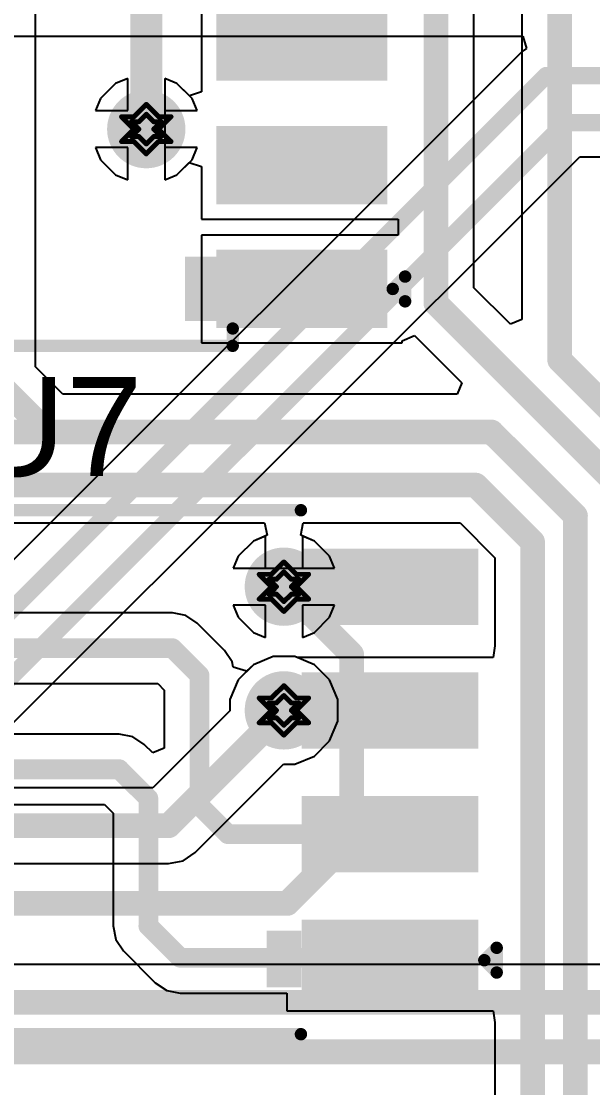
# Model space of a CAD drawing. Header units: inches. Extents: x -18 to 237, y -41 to 211.
# Drawn here: x 32.58 to 38.44, y 49.55 to 60.5 of the extents above; entities that cross this region are included whole.
import ezdxf

# ---------------------------------------------------------------- set-up
doc = ezdxf.new("R2010")
doc.units = ezdxf.units.IN
for name, color, linetype in [('Bottom Layer', 5, 'Continuous'), ('Bottom Solder', 6, 'Continuous'), ('Drill Drawing', 1, 'Continuous'), ('Top Layer', 1, 'Continuous'), ('Top Overlay', 2, 'Continuous'), ('Top Paste', 8, 'Continuous'), ('Top Solder', 216, 'Continuous'), ('Via Holes', 16, 'Continuous')]:
    doc.layers.add(name, color=color, linetype=linetype)
doc.styles.add('Arial', font='', dxfattribs={"height": 0.2})
doc.styles.get('Arial').set_extended_font_data('Arial')

# ---------------------------------------------------------------- blocks, each defined once
blk = doc.blocks.new('SOIC_8_27')
at = {"layer": 'Top Layer'}
for points in [[(-1.925, 2.205), (-1.925, 1.605), (-3.475, 1.605), (-3.475, 2.205)], [(3.475, 2.205), (3.475, 1.605), (1.925, 1.605), (1.925, 2.205)], [(-1.925, 0.935), (-1.925, 0.335), (-3.475, 0.335), (-3.475, 0.935)], [(3.475, 0.935), (3.475, 0.335), (1.925, 0.335), (1.925, 0.935)], [(-1.925, -0.335), (-1.925, -0.935), (-3.475, -0.935), (-3.475, -0.335)], [(3.475, -0.335), (3.475, -0.935), (1.925, -0.935), (1.925, -0.335)], [(-1.925, -1.605), (-1.925, -2.205), (-3.475, -2.205), (-3.475, -1.605)], [(3.475, -1.605), (3.475, -2.205), (1.925, -2.205), (1.925, -1.605)]]:
    blk.add_hatch(color=1, dxfattribs=at).paths.add_polyline_path(points)
at = {"layer": 'Top Overlay'}
blk.add_hatch(color=2, dxfattribs=at).paths.add_polyline_path([(-1.829, 1.574), (-1.499, 1.574), (-1.499, 2.235), (-1.829, 2.235)])
at = {"layer": 'Top Paste'}
for points in [[(-1.925, 2.205), (-1.925, 1.605), (-3.475, 1.605), (-3.475, 2.205)], [(3.475, 2.205), (3.475, 1.605), (1.925, 1.605), (1.925, 2.205)], [(-1.925, 0.935), (-1.925, 0.335), (-3.475, 0.335), (-3.475, 0.935)], [(3.475, 0.935), (3.475, 0.335), (1.925, 0.335), (1.925, 0.935)], [(-1.925, -0.335), (-1.925, -0.935), (-3.475, -0.935), (-3.475, -0.335)], [(3.475, -0.335), (3.475, -0.935), (1.925, -0.935), (1.925, -0.335)], [(-1.925, -1.605), (-1.925, -2.205), (-3.475, -2.205), (-3.475, -1.605)], [(3.475, -1.605), (3.475, -2.205), (1.925, -2.205), (1.925, -1.605)]]:
    blk.add_hatch(color=8, dxfattribs=at).paths.add_polyline_path(points)
at = {"layer": 'Top Solder'}
for points in [[(-1.823, 2.307), (-1.823, 1.503), (-3.577, 1.503), (-3.577, 2.307)], [(3.577, 2.307), (3.577, 1.503), (1.823, 1.503), (1.823, 2.307)], [(-1.823, 1.037), (-1.823, 0.233), (-3.577, 0.233), (-3.577, 1.037)], [(3.577, 1.037), (3.577, 0.233), (1.823, 0.233), (1.823, 1.037)], [(-1.823, -0.233), (-1.823, -1.037), (-3.577, -1.037), (-3.577, -0.233)], [(3.577, -0.233), (3.577, -1.037), (1.823, -1.037), (1.823, -0.233)], [(-1.823, -1.503), (-1.823, -2.307), (-3.577, -2.307), (-3.577, -1.503)], [(3.577, -1.503), (3.577, -2.307), (1.823, -2.307), (1.823, -1.503)]]:
    blk.add_hatch(color=216, dxfattribs=at).paths.add_polyline_path(points)
at = {"layer": 'Top Overlay', "const_width": 0.127}
for points in [[(1.991, 2.489), (-1.991, 2.489)], [(-1.991, 2.489), (-1.991, 2.311)], [(1.991, 2.489), (1.991, 2.311)], [(-3.759, 2.032), (-3.759, 1.778)], [(-3.632, 1.905), (-3.759, 2.032)], [(-3.632, 1.905), (-3.759, 1.778)], [(-1.991, -2.311), (-1.991, -2.489)], [(1.991, -2.311), (1.991, -2.489)], [(1.991, -2.489), (-1.991, -2.489)]]:
    blk.add_lwpolyline(points, dxfattribs=at)
at = {"layer": 'Top Overlay', "const_width": 0.0635}
for points in [[(-2.022, 2.489, 1), (-1.959, 2.489, 1)], [(-2.022, 2.489, 1), (-1.959, 2.489, 1)], [(1.959, 2.489, 1), (2.022, 2.489, 1)], [(1.959, 2.489, 1), (2.022, 2.489, 1)], [(-2.022, 2.311, 1), (-1.959, 2.311, 1)], [(1.959, 2.311, 1), (2.022, 2.311, 1)], [(-3.791, 2.032, 1), (-3.727, 2.032, 1)], [(-3.791, 2.032, 1), (-3.727, 2.032, 1)], [(-3.664, 1.905, 1), (-3.6, 1.905, 1)], [(-3.664, 1.905, 1), (-3.6, 1.905, 1)], [(-3.791, 1.778, 1), (-3.727, 1.778, 1)], [(-3.791, 1.778, 1), (-3.727, 1.778, 1)], [(-2.022, -2.311, 1), (-1.959, -2.311, 1)], [(1.959, -2.311, 1), (2.022, -2.311, 1)], [(-2.022, -2.489, 1), (-1.959, -2.489, 1)], [(-2.022, -2.489, 1), (-1.959, -2.489, 1)], [(1.959, -2.489, 1), (2.022, -2.489, 1)], [(1.959, -2.489, 1), (2.022, -2.489, 1)]]:
    blk.add_lwpolyline(points, format="xyb", close=True, dxfattribs=at)
blk = doc.blocks.new('SOIC_8__208______29')
at = {"layer": 'Top Layer'}
for points in [[(-4.41, 2.195), (-2.8, 2.195), (-2.8, 1.615), (-4.41, 1.615)], [(2.8, 2.195), (4.41, 2.195), (4.41, 1.615), (2.8, 1.615)], [(-4.41, 0.925), (-2.8, 0.925), (-2.8, 0.345), (-4.41, 0.345)], [(2.8, 0.925), (4.41, 0.925), (4.41, 0.345), (2.8, 0.345)], [(-4.41, -0.345), (-2.8, -0.345), (-2.8, -0.925), (-4.41, -0.925)], [(2.8, -0.345), (4.41, -0.345), (4.41, -0.925), (2.8, -0.925)], [(-4.41, -1.615), (-2.8, -1.615), (-2.8, -2.195), (-4.41, -2.195)], [(2.8, -1.615), (4.41, -1.615), (4.41, -2.195), (2.8, -2.195)]]:
    blk.add_hatch(color=1, dxfattribs=at).paths.add_polyline_path(points)
at = {"layer": 'Top Overlay'}
blk.add_hatch(color=2, dxfattribs=at).paths.add_polyline_path([(-2.693, 1.626), (-2.337, 1.626), (-2.337, 2.21), (-2.693, 2.21)])
at = {"layer": 'Top Paste'}
for points in [[(-4.41, 2.195), (-2.8, 2.195), (-2.8, 1.615), (-4.41, 1.615)], [(2.8, 2.195), (4.41, 2.195), (4.41, 1.615), (2.8, 1.615)], [(-4.41, 0.925), (-2.8, 0.925), (-2.8, 0.345), (-4.41, 0.345)], [(2.8, 0.925), (4.41, 0.925), (4.41, 0.345), (2.8, 0.345)], [(-4.41, -0.345), (-2.8, -0.345), (-2.8, -0.925), (-4.41, -0.925)], [(2.8, -0.345), (4.41, -0.345), (4.41, -0.925), (2.8, -0.925)], [(-4.41, -1.615), (-2.8, -1.615), (-2.8, -2.195), (-4.41, -2.195)], [(2.8, -1.615), (4.41, -1.615), (4.41, -2.195), (2.8, -2.195)]]:
    blk.add_hatch(color=8, dxfattribs=at).paths.add_polyline_path(points)
at = {"layer": 'Top Solder'}
for points in [[(-4.512, 2.297), (-2.698, 2.297), (-2.698, 1.513), (-4.512, 1.513)], [(2.698, 2.297), (4.512, 2.297), (4.512, 1.513), (2.698, 1.513)], [(-4.512, 1.027), (-2.698, 1.027), (-2.698, 0.243), (-4.512, 0.243)], [(2.698, 1.027), (4.512, 1.027), (4.512, 0.243), (2.698, 0.243)], [(-4.512, -0.243), (-2.698, -0.243), (-2.698, -1.027), (-4.512, -1.027)], [(2.698, -0.243), (4.512, -0.243), (4.512, -1.027), (2.698, -1.027)], [(-4.512, -1.513), (-2.698, -1.513), (-2.698, -2.297), (-4.512, -2.297)], [(2.698, -1.513), (4.512, -1.513), (4.512, -2.297), (2.698, -2.297)]]:
    blk.add_hatch(color=216, dxfattribs=at).paths.add_polyline_path(points)
at = {"layer": 'Top Overlay', "const_width": 0.127}
for points in [[(2.69, 2.69), (-2.69, 2.69)], [(-4.572, 1.93), (-4.699, 2.057)], [(-4.699, 2.057), (-4.699, 1.803)], [(-4.572, 1.93), (-4.699, 1.803)], [(2.69, -2.69), (-2.69, -2.69)]]:
    blk.add_lwpolyline(points, dxfattribs=at)
at = {"layer": 'Top Overlay', "const_width": 0.0635}
for points in [[(-2.722, 2.69, 1), (-2.658, 2.69, 1)], [(2.658, 2.69, 1), (2.722, 2.69, 1)], [(-4.731, 2.057, 1), (-4.667, 2.057, 1)], [(-4.731, 2.057, 1), (-4.667, 2.057, 1)], [(-4.604, 1.93, 1), (-4.54, 1.93, 1)], [(-4.604, 1.93, 1), (-4.54, 1.93, 1)], [(-4.731, 1.803, 1), (-4.667, 1.803, 1)], [(-4.731, 1.803, 1), (-4.667, 1.803, 1)], [(-2.722, -2.69, 1), (-2.658, -2.69, 1)], [(2.658, -2.69, 1), (2.722, -2.69, 1)]]:
    blk.add_lwpolyline(points, format="xyb", close=True, dxfattribs=at)

msp = doc.modelspace()

# ---------------------------------------------------------------- hatches: boundary and pattern name
at = {"layer": 'Bottom Layer'}
h = msp.add_hatch(color=5, dxfattribs=at)
edge = h.paths.add_edge_path()
edge.add_arc((33.858, 59.388), 0.3, 0, 360)
h = msp.add_hatch(color=5, dxfattribs=at)
edge = h.paths.add_edge_path()
edge.add_arc((35.27, 54.69), 0.3, 0, 360)
h = msp.add_hatch(color=5, dxfattribs=at)
edge = h.paths.add_edge_path()
edge.add_arc((35.27, 53.42), 0.3, 0, 360)
at = {"layer": 'Bottom Solder'}
h = msp.add_hatch(color=6, dxfattribs=at)
edge = h.paths.add_edge_path()
edge.add_arc((33.858, 59.388), 0.402, 0, 360)
h = msp.add_hatch(color=6, dxfattribs=at)
edge = h.paths.add_edge_path()
edge.add_arc((35.27, 54.69), 0.402, 0, 360)
h = msp.add_hatch(color=6, dxfattribs=at)
edge = h.paths.add_edge_path()
edge.add_arc((35.27, 53.42), 0.402, 0, 360)
at = {"layer": 'Top Layer'}
h = msp.add_hatch(color=1, dxfattribs=at)
edge = h.paths.add_edge_path()
edge.add_arc((33.858, 59.388), 0.3, 0, 360)
h = msp.add_hatch(color=1, dxfattribs=at)
edge = h.paths.add_edge_path()
edge.add_arc((35.27, 54.69), 0.3, 0, 360)
h = msp.add_hatch(color=1, dxfattribs=at)
edge = h.paths.add_edge_path()
edge.add_arc((35.27, 53.42), 0.3, 0, 360)
at = {"layer": 'Top Solder'}
h = msp.add_hatch(color=216, dxfattribs=at)
edge = h.paths.add_edge_path()
edge.add_arc((33.858, 59.388), 0.402, 0, 360)
h = msp.add_hatch(color=216, dxfattribs=at)
edge = h.paths.add_edge_path()
edge.add_arc((35.27, 54.69), 0.402, 0, 360)
h = msp.add_hatch(color=216, dxfattribs=at)
edge = h.paths.add_edge_path()
edge.add_arc((35.27, 53.42), 0.402, 0, 360)
at = {"layer": 'Via Holes'}
h = msp.add_hatch(color=7, dxfattribs=at)
edge = h.paths.add_edge_path()
edge.add_arc((33.858, 59.388), 0.15, 0, 360)
h = msp.add_hatch(color=7, dxfattribs=at)
edge = h.paths.add_edge_path()
edge.add_arc((35.27, 54.69), 0.15, 0, 360)
h = msp.add_hatch(color=7, dxfattribs=at)
edge = h.paths.add_edge_path()
edge.add_arc((35.27, 53.42), 0.15, 0, 360)

# ---------------------------------------------------------------- linework, layer by layer
at = {"layer": 'Bottom Layer'}
for p, q in [((22.181, 60.342), (37.721, 60.342)), ((37.721, 60.342), (37.76, 60.215)), ((37.714, 60.185), (32.06, 54.531)), ((37.76, 60.215), (37.714, 60.185)), ((33.668, 59.909), (33.544, 59.858)), ((33.668, 59.579), (33.668, 59.909)), ((34.172, 59.858), (34.049, 59.909)), ((34.049, 59.909), (34.049, 59.579)), ((33.544, 59.858), (33.389, 59.702)), ((34.328, 59.702), (34.172, 59.858)), ((33.389, 59.702), (33.337, 59.579)), ((34.379, 59.579), (34.328, 59.702)), ((33.337, 59.579), (33.668, 59.579)), ((34.049, 59.579), (34.379, 59.579)), ((33.668, 59.198), (33.337, 59.198)), ((33.337, 59.198), (33.389, 59.074)), ((33.668, 58.867), (33.668, 59.198)), ((34.379, 59.198), (34.049, 59.198)), ((34.049, 59.198), (34.049, 58.867)), ((34.328, 59.074), (34.379, 59.198)), ((32.449, 53.248), (38.306, 59.105)), ((33.389, 59.074), (33.544, 58.919)), ((34.172, 58.919), (34.328, 59.074)), ((38.306, 59.105), (41.627, 59.105)), ((33.544, 58.919), (33.668, 58.867)), ((34.049, 58.867), (34.172, 58.919)), ((35.08, 55.21), (34.957, 55.159)), ((35.08, 54.88), (35.08, 55.21)), ((35.584, 55.159), (35.461, 55.21)), ((35.461, 55.21), (35.461, 54.88)), ((34.957, 55.159), (34.801, 55.003)), ((35.74, 55.003), (35.584, 55.159)), ((34.801, 55.003), (34.75, 54.88)), ((35.791, 54.88), (35.74, 55.003)), ((34.75, 54.88), (35.08, 54.88)), ((35.461, 54.88), (35.791, 54.88)), ((35.08, 54.499), (34.75, 54.499)), ((34.75, 54.499), (34.801, 54.376)), ((35.08, 54.169), (35.08, 54.499)), ((35.791, 54.499), (35.461, 54.499)), ((35.461, 54.499), (35.461, 54.169)), ((35.74, 54.376), (35.791, 54.499)), ((34.801, 54.376), (34.957, 54.22)), ((35.584, 54.22), (35.74, 54.376)), ((34.957, 54.22), (35.08, 54.169)), ((35.461, 54.169), (35.584, 54.22)), ((34.957, 53.889), (34.801, 53.733)), ((35.16, 53.974), (34.957, 53.889)), ((35.381, 53.974), (35.16, 53.974)), ((35.584, 53.889), (35.381, 53.974)), ((35.74, 53.733), (35.584, 53.889)), ((34.801, 53.733), (34.716, 53.53)), ((35.824, 53.53), (35.74, 53.733)), ((34.716, 53.53), (34.716, 53.415)), ((35.824, 53.309), (35.824, 53.53)), ((34.716, 53.415), (33.925, 52.624)), ((35.74, 53.106), (35.824, 53.309)), ((35.584, 52.95), (35.74, 53.106)), ((35.381, 52.866), (35.584, 52.95)), ((34.361, 51.961), (35.266, 52.866)), ((35.266, 52.866), (35.381, 52.866)), ((33.925, 52.624), (26.516, 52.624)), ((34.235, 51.876), (34.361, 51.961)), ((32.291, 51.847), (34.086, 51.847)), ((34.086, 51.847), (34.235, 51.876)), ((40.987, 50.81), (32.015, 50.81))]:
    msp.add_line(p, q, dxfattribs=at)
for points, const_width in [([(32.002, 53.978), (37.961, 59.938)], 0.178), ([(37.961, 59.938), (42.294, 59.938)], 0.178), ([(32.202, 53.495), (38.161, 59.455)], 0.178), ([(38.161, 59.455), (42.094, 59.455)], 0.178), ([(35.27, 54.69), (35.966, 53.994)], 0.254), ([(35.966, 52.098), (35.966, 53.994)], 0.254), ([(34.086, 52.235), (35.27, 53.42)], 0.254), ([(26.121, 52.235), (34.086, 52.235)], 0.254), ([(35.306, 51.438), (35.966, 52.098)], 0.254), ([(31.75, 51.438), (35.306, 51.438)], 0.254), ([(19.558, 50.422), (41.148, 50.422)], 0.254), ([(24.215, 49.914), (41.252, 49.914)], 0.254)]:
    msp.add_lwpolyline(points, dxfattribs=dict(at, const_width=const_width))
for points, const_width in [([(37.917, 59.938, 1), (38.006, 59.938, 1)], 0.0889), ([(37.917, 59.938, 1), (38.006, 59.938, 1)], 0.0889), ([(38.117, 59.455, 1), (38.206, 59.455, 1)], 0.0889), ([(38.117, 59.455, 1), (38.206, 59.455, 1)], 0.0889), ([(35.207, 54.69, 1), (35.334, 54.69, 1)], 0.127), ([(35.902, 53.994, 1), (36.029, 53.994, 1)], 0.127), ([(35.902, 53.994, 1), (36.029, 53.994, 1)], 0.127), ([(35.207, 53.42, 1), (35.334, 53.42, 1)], 0.127), ([(34.023, 52.235, 1), (34.15, 52.235, 1)], 0.127), ([(34.023, 52.235, 1), (34.15, 52.235, 1)], 0.127), ([(35.902, 52.098, 1), (36.029, 52.098, 1)], 0.127), ([(35.902, 52.098, 1), (36.029, 52.098, 1)], 0.127), ([(35.243, 51.438, 1), (35.37, 51.438, 1)], 0.127), ([(35.243, 51.438, 1), (35.37, 51.438, 1)], 0.127)]:
    msp.add_lwpolyline(points, format="xyb", close=True, dxfattribs=dict(at, const_width=const_width))
at = {"layer": 'Drill Drawing', "const_width": 0.0508}
for points in [[(33.731, 59.515), (33.858, 59.642)], [(33.782, 59.464), (33.858, 59.541)], [(33.858, 59.642), (33.985, 59.515)], [(33.858, 59.541), (33.934, 59.464)], [(33.604, 59.515), (33.731, 59.388)], [(33.604, 59.515), (33.731, 59.515)], [(33.706, 59.464), (33.782, 59.388)], [(33.706, 59.464), (33.782, 59.464)], [(33.934, 59.464), (34.011, 59.464)], [(33.934, 59.388), (34.011, 59.464)], [(33.985, 59.515), (34.112, 59.515)], [(33.985, 59.388), (34.112, 59.515)], [(33.604, 59.261), (33.731, 59.388)], [(33.706, 59.312), (33.782, 59.388)], [(33.934, 59.388), (34.011, 59.312)], [(33.985, 59.388), (34.112, 59.261)], [(33.604, 59.261), (33.731, 59.261)], [(33.706, 59.312), (33.782, 59.312)], [(33.731, 59.261), (33.858, 59.134)], [(33.782, 59.312), (33.858, 59.236)], [(33.858, 59.236), (33.934, 59.312)], [(33.858, 59.134), (33.985, 59.261)], [(33.934, 59.312), (34.011, 59.312)], [(33.985, 59.261), (34.112, 59.261)], [(35.143, 54.817), (35.27, 54.944)], [(35.27, 54.944), (35.397, 54.817)], [(35.194, 54.766), (35.27, 54.842)], [(35.27, 54.842), (35.347, 54.766)], [(35.016, 54.817), (35.143, 54.69)], [(35.016, 54.817), (35.143, 54.817)], [(35.118, 54.766), (35.194, 54.69)], [(35.118, 54.766), (35.194, 54.766)], [(35.347, 54.766), (35.423, 54.766)], [(35.347, 54.69), (35.423, 54.766)], [(35.397, 54.817), (35.524, 54.817)], [(35.397, 54.69), (35.524, 54.817)], [(35.016, 54.563), (35.143, 54.69)], [(35.118, 54.613), (35.194, 54.69)], [(35.118, 54.613), (35.194, 54.613)], [(35.194, 54.613), (35.27, 54.537)], [(35.27, 54.537), (35.347, 54.613)], [(35.347, 54.69), (35.423, 54.613)], [(35.347, 54.613), (35.423, 54.613)], [(35.397, 54.69), (35.524, 54.563)], [(35.016, 54.563), (35.143, 54.563)], [(35.143, 54.563), (35.27, 54.436)], [(35.27, 54.436), (35.397, 54.563)], [(35.397, 54.563), (35.524, 54.563)], [(35.143, 53.547), (35.27, 53.674)], [(35.27, 53.674), (35.397, 53.547)], [(35.016, 53.547), (35.143, 53.42)], [(35.016, 53.547), (35.143, 53.547)], [(35.194, 53.496), (35.27, 53.572)], [(35.27, 53.572), (35.347, 53.496)], [(35.397, 53.547), (35.524, 53.547)], [(35.397, 53.42), (35.524, 53.547)], [(35.016, 53.293), (35.143, 53.42)], [(35.118, 53.496), (35.194, 53.42)], [(35.118, 53.496), (35.194, 53.496)], [(35.118, 53.343), (35.194, 53.42)], [(35.347, 53.496), (35.423, 53.496)], [(35.347, 53.42), (35.423, 53.496)], [(35.347, 53.42), (35.423, 53.343)], [(35.397, 53.42), (35.524, 53.293)], [(35.118, 53.343), (35.194, 53.343)], [(35.194, 53.343), (35.27, 53.267)], [(35.27, 53.267), (35.347, 53.343)], [(35.347, 53.343), (35.423, 53.343)], [(35.016, 53.293), (35.143, 53.293)], [(35.143, 53.293), (35.27, 53.166)], [(35.27, 53.166), (35.397, 53.293)], [(35.397, 53.293), (35.524, 53.293)]]:
    msp.add_lwpolyline(points, dxfattribs=at)
at = {"layer": 'Drill Drawing', "const_width": 0.0254}
for points in [[(33.846, 59.642, 1), (33.871, 59.642, 1)], [(33.846, 59.642, 1), (33.871, 59.642, 1)], [(33.846, 59.541, 1), (33.871, 59.541, 1)], [(33.846, 59.541, 1), (33.871, 59.541, 1)], [(33.592, 59.515, 1), (33.617, 59.515, 1)], [(33.592, 59.515, 1), (33.617, 59.515, 1)], [(33.693, 59.464, 1), (33.719, 59.464, 1)], [(33.693, 59.464, 1), (33.719, 59.464, 1)], [(33.719, 59.515, 1), (33.744, 59.515, 1)], [(33.719, 59.515, 1), (33.744, 59.515, 1)], [(33.769, 59.464, 1), (33.795, 59.464, 1)], [(33.769, 59.464, 1), (33.795, 59.464, 1)], [(33.922, 59.464, 1), (33.947, 59.464, 1)], [(33.922, 59.464, 1), (33.947, 59.464, 1)], [(33.973, 59.515, 1), (33.998, 59.515, 1)], [(33.973, 59.515, 1), (33.998, 59.515, 1)], [(33.998, 59.464, 1), (34.023, 59.464, 1)], [(33.998, 59.464, 1), (34.023, 59.464, 1)], [(34.1, 59.515, 1), (34.125, 59.515, 1)], [(34.1, 59.515, 1), (34.125, 59.515, 1)], [(33.719, 59.388, 1), (33.744, 59.388, 1)], [(33.719, 59.388, 1), (33.744, 59.388, 1)], [(33.769, 59.388, 1), (33.795, 59.388, 1)], [(33.769, 59.388, 1), (33.795, 59.388, 1)], [(33.922, 59.388, 1), (33.947, 59.388, 1)], [(33.922, 59.388, 1), (33.947, 59.388, 1)], [(33.973, 59.388, 1), (33.998, 59.388, 1)], [(33.973, 59.388, 1), (33.998, 59.388, 1)], [(33.592, 59.261, 1), (33.617, 59.261, 1)], [(33.592, 59.261, 1), (33.617, 59.261, 1)], [(33.693, 59.312, 1), (33.719, 59.312, 1)], [(33.693, 59.312, 1), (33.719, 59.312, 1)], [(33.719, 59.261, 1), (33.744, 59.261, 1)], [(33.719, 59.261, 1), (33.744, 59.261, 1)], [(33.769, 59.312, 1), (33.795, 59.312, 1)], [(33.769, 59.312, 1), (33.795, 59.312, 1)], [(33.846, 59.236, 1), (33.871, 59.236, 1)], [(33.846, 59.236, 1), (33.871, 59.236, 1)], [(33.922, 59.312, 1), (33.947, 59.312, 1)], [(33.922, 59.312, 1), (33.947, 59.312, 1)], [(33.973, 59.261, 1), (33.998, 59.261, 1)], [(33.973, 59.261, 1), (33.998, 59.261, 1)], [(33.998, 59.312, 1), (34.023, 59.312, 1)], [(33.998, 59.312, 1), (34.023, 59.312, 1)], [(34.1, 59.261, 1), (34.125, 59.261, 1)], [(34.1, 59.261, 1), (34.125, 59.261, 1)], [(33.846, 59.134, 1), (33.871, 59.134, 1)], [(33.846, 59.134, 1), (33.871, 59.134, 1)], [(35.258, 54.944, 1), (35.283, 54.944, 1)], [(35.258, 54.944, 1), (35.283, 54.944, 1)], [(35.258, 54.842, 1), (35.283, 54.842, 1)], [(35.258, 54.842, 1), (35.283, 54.842, 1)], [(35.004, 54.817, 1), (35.029, 54.817, 1)], [(35.004, 54.817, 1), (35.029, 54.817, 1)], [(35.105, 54.766, 1), (35.131, 54.766, 1)], [(35.105, 54.766, 1), (35.131, 54.766, 1)], [(35.131, 54.817, 1), (35.156, 54.817, 1)], [(35.131, 54.817, 1), (35.156, 54.817, 1)], [(35.182, 54.766, 1), (35.207, 54.766, 1)], [(35.182, 54.766, 1), (35.207, 54.766, 1)], [(35.334, 54.766, 1), (35.359, 54.766, 1)], [(35.334, 54.766, 1), (35.359, 54.766, 1)], [(35.385, 54.817, 1), (35.41, 54.817, 1)], [(35.385, 54.817, 1), (35.41, 54.817, 1)], [(35.41, 54.766, 1), (35.436, 54.766, 1)], [(35.41, 54.766, 1), (35.436, 54.766, 1)], [(35.512, 54.817, 1), (35.537, 54.817, 1)], [(35.512, 54.817, 1), (35.537, 54.817, 1)], [(35.105, 54.613, 1), (35.131, 54.613, 1)], [(35.105, 54.613, 1), (35.131, 54.613, 1)], [(35.131, 54.69, 1), (35.156, 54.69, 1)], [(35.131, 54.69, 1), (35.156, 54.69, 1)], [(35.182, 54.69, 1), (35.207, 54.69, 1)], [(35.182, 54.69, 1), (35.207, 54.69, 1)], [(35.182, 54.613, 1), (35.207, 54.613, 1)], [(35.182, 54.613, 1), (35.207, 54.613, 1)], [(35.334, 54.69, 1), (35.359, 54.69, 1)], [(35.334, 54.69, 1), (35.359, 54.69, 1)], [(35.334, 54.613, 1), (35.359, 54.613, 1)], [(35.334, 54.613, 1), (35.359, 54.613, 1)], [(35.385, 54.69, 1), (35.41, 54.69, 1)], [(35.385, 54.69, 1), (35.41, 54.69, 1)], [(35.41, 54.613, 1), (35.436, 54.613, 1)], [(35.41, 54.613, 1), (35.436, 54.613, 1)], [(35.004, 54.563, 1), (35.029, 54.563, 1)], [(35.004, 54.563, 1), (35.029, 54.563, 1)], [(35.131, 54.563, 1), (35.156, 54.563, 1)], [(35.131, 54.563, 1), (35.156, 54.563, 1)], [(35.258, 54.537, 1), (35.283, 54.537, 1)], [(35.258, 54.537, 1), (35.283, 54.537, 1)], [(35.385, 54.563, 1), (35.41, 54.563, 1)], [(35.385, 54.563, 1), (35.41, 54.563, 1)], [(35.512, 54.563, 1), (35.537, 54.563, 1)], [(35.512, 54.563, 1), (35.537, 54.563, 1)], [(35.258, 54.436, 1), (35.283, 54.436, 1)], [(35.258, 54.436, 1), (35.283, 54.436, 1)], [(35.258, 53.674, 1), (35.283, 53.674, 1)], [(35.258, 53.674, 1), (35.283, 53.674, 1)], [(35.004, 53.547, 1), (35.029, 53.547, 1)], [(35.004, 53.547, 1), (35.029, 53.547, 1)], [(35.131, 53.547, 1), (35.156, 53.547, 1)], [(35.131, 53.547, 1), (35.156, 53.547, 1)], [(35.258, 53.572, 1), (35.283, 53.572, 1)], [(35.258, 53.572, 1), (35.283, 53.572, 1)], [(35.385, 53.547, 1), (35.41, 53.547, 1)], [(35.385, 53.547, 1), (35.41, 53.547, 1)], [(35.512, 53.547, 1), (35.537, 53.547, 1)], [(35.512, 53.547, 1), (35.537, 53.547, 1)], [(35.105, 53.496, 1), (35.131, 53.496, 1)], [(35.105, 53.496, 1), (35.131, 53.496, 1)], [(35.131, 53.42, 1), (35.156, 53.42, 1)], [(35.131, 53.42, 1), (35.156, 53.42, 1)], [(35.182, 53.496, 1), (35.207, 53.496, 1)], [(35.182, 53.496, 1), (35.207, 53.496, 1)], [(35.182, 53.42, 1), (35.207, 53.42, 1)], [(35.182, 53.42, 1), (35.207, 53.42, 1)], [(35.334, 53.496, 1), (35.359, 53.496, 1)], [(35.334, 53.496, 1), (35.359, 53.496, 1)], [(35.334, 53.42, 1), (35.359, 53.42, 1)], [(35.334, 53.42, 1), (35.359, 53.42, 1)], [(35.385, 53.42, 1), (35.41, 53.42, 1)], [(35.385, 53.42, 1), (35.41, 53.42, 1)], [(35.41, 53.496, 1), (35.436, 53.496, 1)], [(35.41, 53.496, 1), (35.436, 53.496, 1)], [(35.105, 53.343, 1), (35.131, 53.343, 1)], [(35.105, 53.343, 1), (35.131, 53.343, 1)], [(35.182, 53.343, 1), (35.207, 53.343, 1)], [(35.182, 53.343, 1), (35.207, 53.343, 1)], [(35.334, 53.343, 1), (35.359, 53.343, 1)], [(35.334, 53.343, 1), (35.359, 53.343, 1)], [(35.41, 53.343, 1), (35.436, 53.343, 1)], [(35.41, 53.343, 1), (35.436, 53.343, 1)], [(35.004, 53.293, 1), (35.029, 53.293, 1)], [(35.004, 53.293, 1), (35.029, 53.293, 1)], [(35.131, 53.293, 1), (35.156, 53.293, 1)], [(35.131, 53.293, 1), (35.156, 53.293, 1)], [(35.258, 53.267, 1), (35.283, 53.267, 1)], [(35.258, 53.267, 1), (35.283, 53.267, 1)], [(35.385, 53.293, 1), (35.41, 53.293, 1)], [(35.385, 53.293, 1), (35.41, 53.293, 1)], [(35.512, 53.293, 1), (35.537, 53.293, 1)], [(35.512, 53.293, 1), (35.537, 53.293, 1)], [(35.258, 53.166, 1), (35.283, 53.166, 1)], [(35.258, 53.166, 1), (35.283, 53.166, 1)]]:
    msp.add_lwpolyline(points, format="xyb", close=True, dxfattribs=at)
at = {"layer": 'Top Layer'}
for p, q in [((37.712, 62.108), (37.712, 57.433)), ((37.218, 57.76), (37.218, 61.966)), ((32.72, 56.948), (32.72, 61.237)), ((34.426, 60.841), (34.426, 59.772)), ((33.668, 59.909), (33.544, 59.858)), ((33.668, 59.579), (33.668, 59.909)), ((34.172, 59.858), (34.049, 59.909)), ((34.049, 59.909), (34.049, 59.388)), ((33.544, 59.858), (33.389, 59.702)), ((34.301, 59.729), (34.172, 59.858)), ((33.389, 59.702), (33.337, 59.579)), ((34.426, 59.772), (34.301, 59.729)), ((33.337, 59.579), (33.668, 59.579)), ((34.049, 59.388), (34.049, 58.867)), ((33.668, 59.198), (33.337, 59.198)), ((33.337, 59.198), (33.389, 59.074)), ((33.668, 58.867), (33.668, 59.198)), ((33.389, 59.074), (33.544, 58.919)), ((34.172, 58.919), (34.299, 59.045)), ((34.299, 59.045), (34.426, 59.004)), ((33.544, 58.919), (33.668, 58.867)), ((34.049, 58.867), (34.172, 58.919)), ((34.426, 59.004), (34.426, 58.463)), ((34.426, 58.463), (36.442, 58.463)), ((36.442, 58.463), (36.442, 58.301)), ((36.442, 58.301), (34.426, 58.301)), ((34.426, 58.301), (34.426, 57.193)), ((37.594, 57.384), (37.218, 57.76)), ((37.712, 57.433), (37.594, 57.384)), ((36.484, 57.216), (36.611, 57.269)), ((36.611, 57.269), (37.097, 56.783)), ((34.426, 57.193), (36.484, 57.193)), ((36.484, 57.193), (36.484, 57.216)), ((33.002, 56.666), (32.72, 56.948)), ((37.097, 56.783), (37.048, 56.666)), ((37.048, 56.666), (33.002, 56.666)), ((32.396, 55.345), (35.073, 55.345)), ((35.073, 55.345), (35.098, 55.218)), ((35.443, 55.218), (35.468, 55.345)), ((35.468, 55.345), (37.078, 55.345)), ((37.078, 55.345), (37.434, 54.988)), ((35.098, 55.218), (34.957, 55.159)), ((35.584, 55.159), (35.443, 55.218)), ((34.957, 55.159), (34.801, 55.003)), ((35.74, 55.003), (35.584, 55.159)), ((34.801, 55.003), (34.75, 54.88)), ((35.791, 54.88), (35.74, 55.003)), ((37.434, 54.988), (37.434, 54.084)), ((34.75, 54.88), (35.791, 54.88)), ((34.126, 54.42), (31.956, 54.42)), ((34.264, 54.393), (34.126, 54.42)), ((34.126, 54.42), (34.126, 54.42)), ((35.08, 54.499), (34.75, 54.499)), ((34.75, 54.499), (34.801, 54.376)), ((35.08, 54.169), (35.08, 54.499)), ((35.791, 54.499), (35.461, 54.499)), ((35.461, 54.499), (35.461, 54.169)), ((35.74, 54.376), (35.791, 54.499)), ((34.382, 54.314), (34.264, 54.393)), ((34.661, 54.035), (34.382, 54.314)), ((34.801, 54.376), (34.957, 54.22)), ((35.584, 54.22), (35.74, 54.376)), ((34.957, 54.22), (35.08, 54.169)), ((35.461, 54.169), (35.584, 54.22)), ((34.739, 53.918), (34.661, 54.035)), ((34.661, 54.035), (34.661, 54.035)), ((37.434, 54.084), (37.419, 53.964)), ((34.75, 53.863), (34.739, 53.918)), ((34.957, 53.889), (34.888, 53.821)), ((35.16, 53.974), (34.957, 53.889)), ((35.381, 53.974), (35.16, 53.974)), ((35.405, 53.964), (35.381, 53.974)), ((37.419, 53.964), (35.405, 53.964)), ((34.888, 53.821), (34.75, 53.863)), ((30.209, 53.695), (33.976, 53.695)), ((33.976, 53.695), (34.042, 53.629)), ((34.042, 53.629), (34.042, 53.032)), ((33.581, 53.177), (30.209, 53.177)), ((33.719, 53.15), (33.581, 53.177)), ((33.581, 53.177), (33.581, 53.177)), ((33.837, 53.071), (33.719, 53.15)), ((33.925, 52.984), (33.837, 53.071)), ((34.042, 53.032), (33.925, 52.984)), ((30.209, 52.452), (33.431, 52.452)), ((33.431, 52.452), (33.517, 52.366)), ((33.517, 52.366), (33.517, 51.206)), ((33.517, 51.206), (33.517, 51.206)), ((33.517, 51.206), (33.545, 51.068)), ((33.545, 51.068), (33.623, 50.95)), ((33.623, 50.95), (33.95, 50.623)), ((33.95, 50.623), (33.95, 50.623)), ((33.95, 50.623), (34.068, 50.545)), ((34.068, 50.545), (34.206, 50.517)), ((34.206, 50.517), (34.206, 50.517)), ((34.206, 50.517), (35.301, 50.517)), ((35.301, 50.517), (35.301, 50.336)), ((35.301, 50.336), (37.419, 50.336)), ((37.419, 50.336), (37.434, 50.215)), ((37.434, 50.215), (37.434, 42.683))]:
    msp.add_line(p, q, dxfattribs=at)
for points, const_width in [([(38.1, 57.018), (38.1, 62.94)], 0.254), ([(36.83, 57.599), (36.83, 61.966)], 0.254), ([(33.858, 59.388), (33.858, 61.557)], 0.33), ([(36.83, 57.599), (38.685, 55.745)], 0.254), ([(38.1, 57.018), (39.087, 56.032)], 0.254), ([(32.331, 56.787), (32.841, 56.278)], 0.254), ([(31.489, 56.278), (32.841, 56.278)], 0.254), ([(32.841, 56.278), (37.401, 56.278)], 0.254), ([(37.401, 56.278), (38.262, 55.417)], 0.254), ([(32.235, 55.733), (37.238, 55.733)], 0.254), ([(37.238, 55.733), (37.823, 55.149)], 0.254), ([(38.262, 41.817), (38.262, 55.417)], 0.254), ([(37.823, 42.522), (37.823, 55.149)], 0.254), ([(35.27, 54.69), (36.36, 54.69)], 0.508), ([(28.132, 54.058), (34.126, 54.058)], 0.203), ([(34.126, 54.058), (34.405, 53.779)], 0.203), ([(34.405, 52.44), (34.405, 53.779)], 0.203), ([(35.27, 53.42), (36.36, 53.42)], 0.254), ([(25.117, 52.815), (33.581, 52.815)], 0.203), ([(33.581, 52.815), (33.88, 52.516)], 0.203), ([(33.88, 51.206), (33.88, 52.516)], 0.203), ([(34.405, 52.44), (34.695, 52.15)], 0.203), ([(34.695, 52.15), (36.36, 52.15)], 0.203), ([(33.88, 51.206), (34.206, 50.88)], 0.203), ([(34.206, 50.88), (36.36, 50.88)], 0.203)]:
    msp.add_lwpolyline(points, dxfattribs=dict(at, const_width=const_width))
for points, const_width in [([(33.776, 59.388, 1), (33.941, 59.388, 1)], 0.165), ([(36.767, 57.599, 1), (36.894, 57.599, 1)], 0.127), ([(36.767, 57.599, 1), (36.894, 57.599, 1)], 0.127), ([(38.037, 57.018, 1), (38.164, 57.018, 1)], 0.127), ([(38.037, 57.018, 1), (38.164, 57.018, 1)], 0.127), ([(32.777, 56.278, 1), (32.904, 56.278, 1)], 0.127), ([(32.777, 56.278, 1), (32.904, 56.278, 1)], 0.127), ([(32.777, 56.278, 1), (32.904, 56.278, 1)], 0.127), ([(37.338, 56.278, 1), (37.465, 56.278, 1)], 0.127), ([(37.338, 56.278, 1), (37.465, 56.278, 1)], 0.127), ([(37.175, 55.733, 1), (37.302, 55.733, 1)], 0.127), ([(37.175, 55.733, 1), (37.302, 55.733, 1)], 0.127), ([(38.199, 55.417, 1), (38.326, 55.417, 1)], 0.127), ([(38.199, 55.417, 1), (38.326, 55.417, 1)], 0.127), ([(37.759, 55.149, 1), (37.886, 55.149, 1)], 0.127), ([(37.759, 55.149, 1), (37.886, 55.149, 1)], 0.127), ([(35.143, 54.69, 1), (35.397, 54.69, 1)], 0.254), ([(36.233, 54.69, 1), (36.487, 54.69, 1)], 0.254), ([(34.075, 54.058, 1), (34.177, 54.058, 1)], 0.102), ([(34.075, 54.058, 1), (34.177, 54.058, 1)], 0.102), ([(34.354, 53.779, 1), (34.455, 53.779, 1)], 0.102), ([(34.354, 53.779, 1), (34.455, 53.779, 1)], 0.102), ([(35.207, 53.42, 1), (35.334, 53.42, 1)], 0.127), ([(36.296, 53.42, 1), (36.423, 53.42, 1)], 0.127), ([(33.53, 52.815, 1), (33.632, 52.815, 1)], 0.102), ([(33.53, 52.815, 1), (33.632, 52.815, 1)], 0.102), ([(33.829, 52.516, 1), (33.93, 52.516, 1)], 0.102), ([(33.829, 52.516, 1), (33.93, 52.516, 1)], 0.102), ([(34.354, 52.44, 1), (34.455, 52.44, 1)], 0.102), ([(34.354, 52.44, 1), (34.455, 52.44, 1)], 0.102), ([(34.644, 52.15, 1), (34.746, 52.15, 1)], 0.102), ([(34.644, 52.15, 1), (34.746, 52.15, 1)], 0.102), ([(36.309, 52.15, 1), (36.411, 52.15, 1)], 0.102), ([(33.829, 51.206, 1), (33.93, 51.206, 1)], 0.102), ([(33.829, 51.206, 1), (33.93, 51.206, 1)], 0.102), ([(34.156, 50.88, 1), (34.257, 50.88, 1)], 0.102), ([(34.156, 50.88, 1), (34.257, 50.88, 1)], 0.102), ([(36.309, 50.88, 1), (36.411, 50.88, 1)], 0.102)]:
    msp.add_lwpolyline(points, format="xyb", close=True, dxfattribs=dict(at, const_width=const_width))

# ---------------------------------------------------------------- block references
at = {"rotation": 180}
for name, p in [('SOIC_8_27', (32.755, 59.652)), ('SOIC_8__208______29', (32.755, 52.785))]:
    msp.add_blockref(name, p, dxfattribs=at)

# ---------------------------------------------------------------- texts
at = {"layer": 'Top Overlay', "style": 'Arial'}
msp.add_text('U7', height=1.016, dxfattribs=at).set_placement((32.007, 55.826))

doc.saveas('drawing.dxf')
